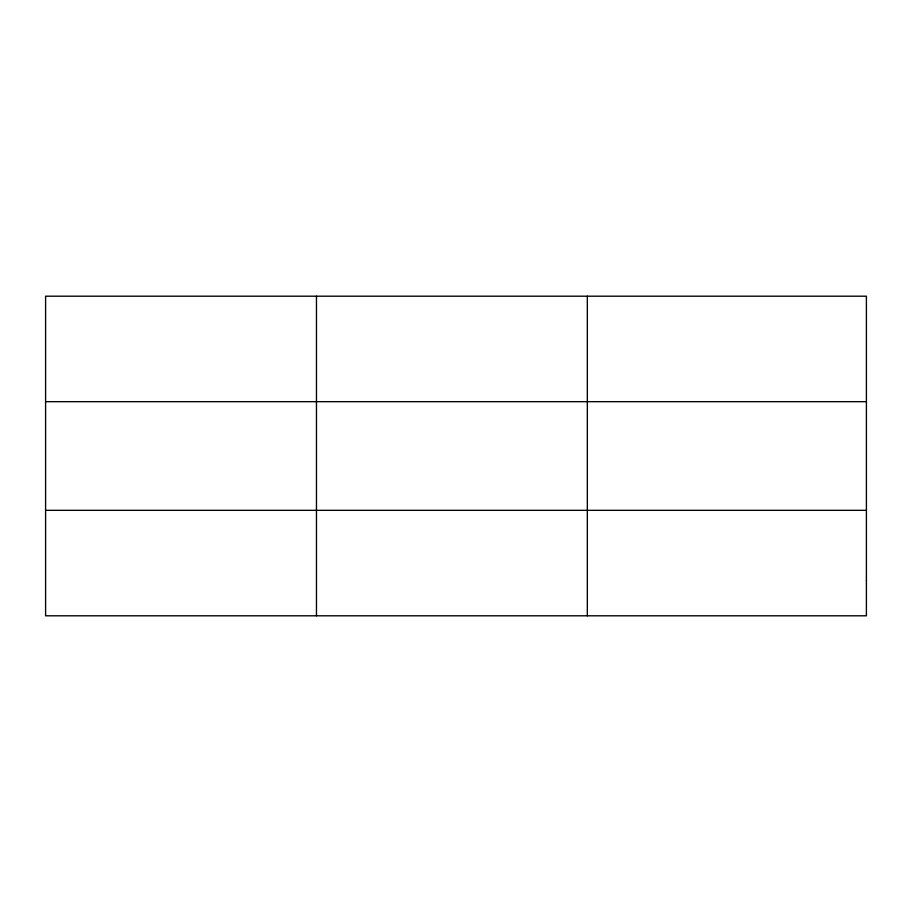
<?xml version="1.0" encoding="UTF-8"?>
<svg xmlns="http://www.w3.org/2000/svg" width="912" height="912" viewBox="0 0 912 912"><rect width="100%" height="100%" fill="white"/><g stroke="black" fill="none" stroke-linecap="round" stroke-linejoin="round"><path stroke-width="1.37" d="M316.464 615.805L316.464 296.195M587.328 615.805L587.328 296.195M45.6 401.668L866.4 401.668M45.6 510.332L866.4 510.332M866.4 580.648L866.4 615.805L45.6 615.805L45.6 296.195L866.4 296.195L866.4 580.648"/></g></svg>
